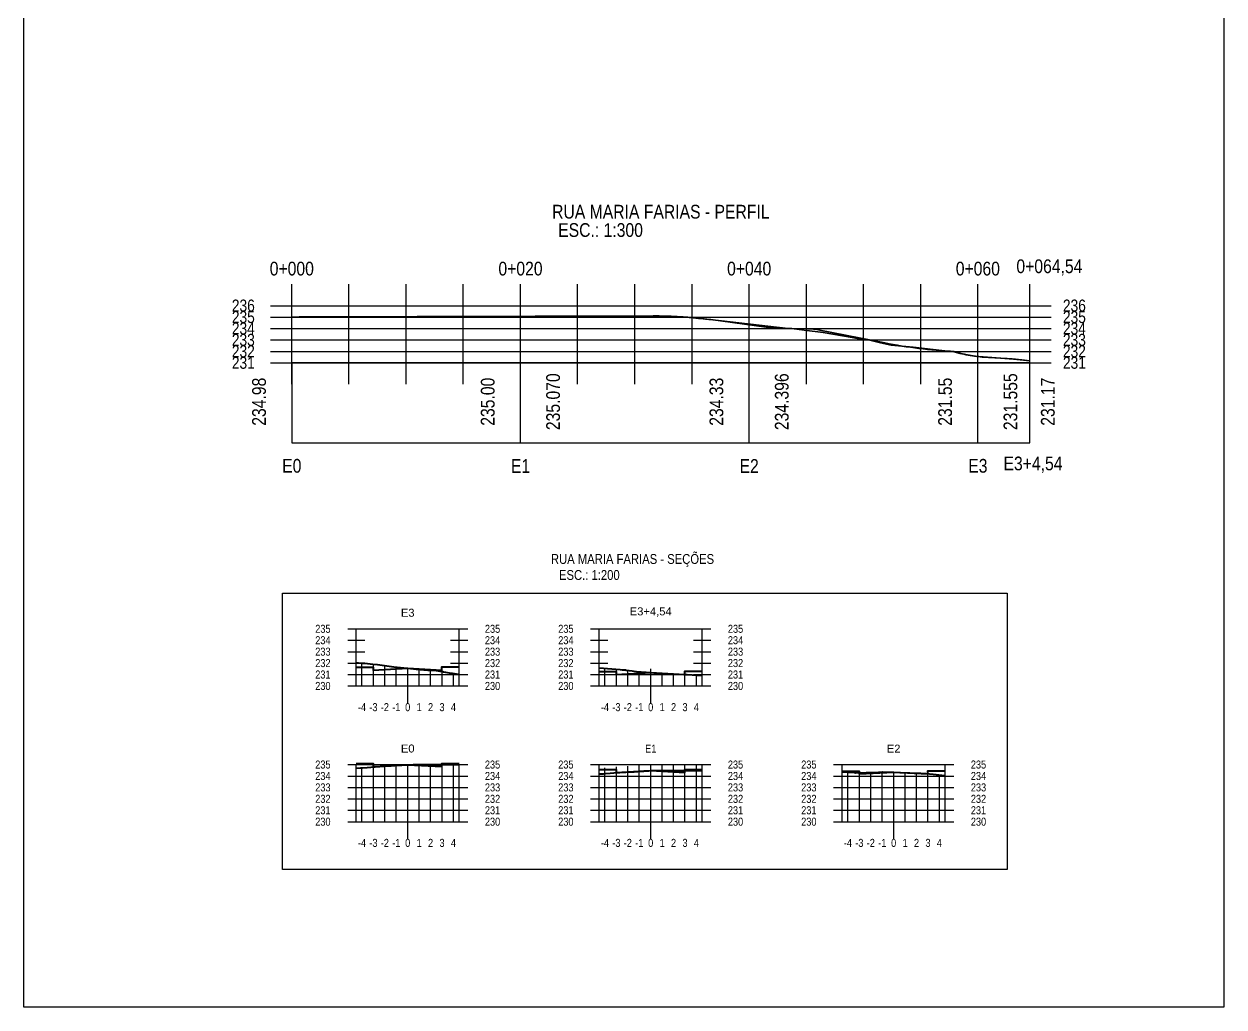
# Model space of a CAD drawing. Header units: feet. Extents: x 203667 to 205527, y 9204857 to 9205156.
# Drawn here: x 204978.1 to 205083, y 9204923.2 to 9205009.2 of the extents above; entities that cross this region are included whole.
import ezdxf

# ---------------------------------------------------------------- set-up
doc = ezdxf.new("R2010")
doc.units = ezdxf.units.FT
doc.header["$LTSCALE"] = 0.3
doc.header["$MEASUREMENT"] = 0
for name, color, linetype, lineweight in [('C-ROAD-PROF', 1, 'Continuous', 35), ('Cotas Acessibilidade', 5, 'Continuous', 25), ('Cotas Calçadas', 7, 'Continuous', 25)]:
    doc.layers.add(name, color=color, linetype=linetype, lineweight=lineweight)
for name, color, linetype in [('C-ROAD-PROF-GRID-MAJR', 8, 'Continuous'), ('C-ROAD-PROF-GRID-MINR', 8, 'Continuous'), ('C-ROAD-PROF-TEXT', 7, 'Continuous'), ('C-ROAD-PROF-TICK', 7, 'Continuous'), ('C-ROAD-PROF-TITL', 7, 'Continuous'), ('C-ROAD-PROF-TTLB', 5, 'Continuous'), ('C-ROAD-SCTN-GRID', 7, 'Continuous'), ('C-ROAD-SCTN-TEXT', 7, 'Continuous'), ('C-ROAD-SCTN-TICK', 7, 'Continuous'), ('C-ROAD-SCTN-TITL', 92, 'Continuous'), ('C1-HM-CURVA_MESTRA', 5, 'Continuous')]:
    doc.layers.add(name, color=color, linetype=linetype)
doc.styles.add('TARCISIO', font='swissci.ttf')

msp = doc.modelspace()

# ---------------------------------------------------------------- linework, layer by layer
at = {"layer": 'C-ROAD-PROF', "color": 5, "linetype": 'Continuous', "lineweight": 35, "flags": 128}
msp.add_lwpolyline([(205001.513, 9204983.504), (205001.514, 9204983.504), (205001.675, 9204983.518), (205001.837, 9204983.528), (205001.998, 9204983.534), (205002.159, 9204983.537), (205033.119, 9204983.633), (205033.644, 9204983.631), (205034.169, 9204983.621), (205034.694, 9204983.603), (205035.219, 9204983.578), (205035.745, 9204983.545), (205036.27, 9204983.504), (205036.795, 9204983.456), (205037.32, 9204983.4), (205044.924, 9204982.535), (205044.985, 9204982.529), (205045.046, 9204982.527), (205046.596, 9204982.508), (205046.735, 9204982.505), (205046.874, 9204982.498), (205047.013, 9204982.489), (205047.151, 9204982.476), (205047.29, 9204982.459), (205047.429, 9204982.44), (205047.567, 9204982.417), (205047.706, 9204982.391), (205053.369, 9204981.267), (205053.744, 9204981.195), (205054.118, 9204981.126), (205054.493, 9204981.06), (205054.867, 9204980.998), (205055.242, 9204980.939), (205055.616, 9204980.884), (205055.991, 9204980.832), (205056.365, 9204980.784), (205056.74, 9204980.739), (205057.114, 9204980.698), (205057.489, 9204980.66), (205057.863, 9204980.625), (205058.238, 9204980.594), (205058.612, 9204980.567), (205058.987, 9204980.543), (205059.361, 9204980.522), (205059.379, 9204980.521), (205059.407, 9204980.517), (205060.128, 9204980.324), (205060.311, 9204980.278), (205060.495, 9204980.235), (205060.678, 9204980.197), (205060.862, 9204980.164), (205061.045, 9204980.135), (205061.229, 9204980.111), (205061.413, 9204980.091), (205061.596, 9204980.076), (205064.241, 9204979.886), (205064.519, 9204979.864), (205064.797, 9204979.839), (205065.075, 9204979.811), (205065.353, 9204979.778), (205066.061, 9204979.692)], dxfattribs=at)
at = {"layer": 'C-ROAD-PROF', "color": 1, "linetype": 'Continuous', "lineweight": 35, "flags": 128}
msp.add_lwpolyline([(205001.513, 9204983.505), (205001.551, 9204983.508), (205001.702, 9204983.52), (205001.82, 9204983.527), (205001.869, 9204983.527), (205002.282, 9204983.527), (205002.719, 9204983.527), (205002.931, 9204983.527), (205003.101, 9204983.527), (205003.415, 9204983.527), (205004.235, 9204983.527), (205004.421, 9204983.527), (205004.434, 9204983.527), (205006.752, 9204983.527), (205008.346, 9204983.527), (205010.168, 9204983.527), (205014.662, 9204983.527), (205017.818, 9204983.527), (205017.986, 9204983.527), (205020.069, 9204983.527), (205021.235, 9204983.527), (205025.138, 9204983.527), (205025.417, 9204983.527), (205025.719, 9204983.527), (205032.664, 9204983.527), (205034.492, 9204983.527), (205034.871, 9204983.527), (205034.887, 9204983.527), (205035.076, 9204983.527), (205035.092, 9204983.527), (205035.351, 9204983.527), (205035.379, 9204983.527), (205035.392, 9204983.527), (205035.487, 9204983.527), (205035.724, 9204983.527), (205035.865, 9204983.527), (205035.874, 9204983.527), (205035.882, 9204983.527), (205035.967, 9204983.526), (205036.145, 9204983.527), (205036.151, 9204983.527), (205037.086, 9204983.418), (205037.356, 9204983.394), (205037.484, 9204983.381), (205037.575, 9204983.369), (205037.694, 9204983.356), (205037.999, 9204983.321), (205038.153, 9204983.303), (205043.847, 9204982.541), (205043.939, 9204982.54), (205044.061, 9204982.538), (205044.368, 9204982.537), (205044.768, 9204982.53), (205044.89, 9204982.53), (205044.906, 9204982.529), (205044.912, 9204982.529), (205044.984, 9204982.527), (205044.998, 9204982.527), (205045.14, 9204982.526), (205045.161, 9204982.526), (205045.172, 9204982.526), (205045.191, 9204982.526), (205045.245, 9204982.525), (205046.325, 9204982.39), (205047.975, 9204982.192), (205050.529, 9204981.733), (205051.58, 9204981.53), (205051.722, 9204981.528), (205051.73, 9204981.528), (205051.831, 9204981.527), (205051.876, 9204981.526), (205051.888, 9204981.525), (205052.065, 9204981.517), (205053.007, 9204981.28), (205053.938, 9204981.069), (205055.85, 9204980.887), (205058.844, 9204980.539), (205059.095, 9204980.536), (205059.172, 9204980.532), (205059.185, 9204980.531), (205059.231, 9204980.53), (205059.279, 9204980.527), (205059.337, 9204980.521), (205059.438, 9204980.491), (205059.956, 9204980.352), (205061.111, 9204980.128), (205061.528, 9204980.071), (205061.877, 9204980.03), (205064.087, 9204979.897), (205066.061, 9204979.695)], dxfattribs=at)
at = {"layer": 'C-ROAD-PROF', "color": 5, "linetype": 'Continuous', "lineweight": 40, "ltscale": 2}
for points in [[(205007.141, 9204952.915), (205008.641, 9204952.915), (205008.641, 9204952.655), (205011.65, 9204952.804), (205014.641, 9204952.655), (205014.641, 9204952.92), (205016.141, 9204952.92)], [(205028.391, 9204952.536), (205029.891, 9204952.536), (205029.891, 9204952.277), (205032.9, 9204952.426), (205035.891, 9204952.276), (205035.891, 9204952.542), (205037.391, 9204952.542)], [(205007.141, 9204944.471), (205008.641, 9204944.471), (205008.641, 9204944.211), (205011.65, 9204944.36), (205014.641, 9204944.211), (205014.641, 9204944.476), (205016.141, 9204944.476)], [(205028.391, 9204943.962), (205029.891, 9204943.962), (205029.891, 9204943.703), (205032.9, 9204943.852), (205035.891, 9204943.703), (205035.891, 9204943.968), (205037.391, 9204943.968)], [(205049.641, 9204943.82), (205051.141, 9204943.82), (205051.141, 9204943.56), (205054.15, 9204943.71), (205057.141, 9204943.56), (205057.141, 9204943.825), (205058.641, 9204943.825)]]:
    msp.add_lwpolyline(points, dxfattribs=at)
at = {"layer": 'C-ROAD-PROF-GRID-MAJR', "color": 8, "linetype": 'Continuous', "lineweight": -3}
for p, q in [((205001.513, 9204984.527), (205066.061, 9204984.527)), ((205001.513, 9204979.527), (205001.513, 9204984.527)), ((205021.513, 9204979.527), (205021.513, 9204984.527)), ((205041.513, 9204979.527), (205041.513, 9204984.527)), ((205061.513, 9204979.527), (205061.513, 9204984.527)), ((205066.061, 9204979.527), (205066.061, 9204984.527)), ((205001.513, 9204983.527), (205066.061, 9204983.527)), ((205001.513, 9204982.527), (205066.061, 9204982.527)), ((205001.513, 9204981.527), (205066.061, 9204981.527)), ((205001.513, 9204980.527), (205066.061, 9204980.527)), ((205001.513, 9204979.527), (205066.061, 9204979.527))]:
    msp.add_line(p, q, dxfattribs=at)
at = {"layer": 'C-ROAD-PROF-GRID-MINR', "color": 8, "linetype": 'Continuous', "lineweight": -3}
for p, q in [((205006.513, 9204979.527), (205006.513, 9204984.527)), ((205011.513, 9204979.527), (205011.513, 9204984.527)), ((205016.513, 9204979.527), (205016.513, 9204984.527)), ((205026.513, 9204979.527), (205026.513, 9204984.527)), ((205031.513, 9204979.527), (205031.513, 9204984.527)), ((205036.513, 9204979.527), (205036.513, 9204984.527)), ((205046.513, 9204979.527), (205046.513, 9204984.527)), ((205051.513, 9204979.527), (205051.513, 9204984.527)), ((205056.513, 9204979.527), (205056.513, 9204984.527))]:
    msp.add_line(p, q, dxfattribs=at)
at = {"layer": 'C-ROAD-PROF-TEXT', "color": 7, "linetype": 'Continuous', "lineweight": -3}
for p, q in [((205001.513, 9204982.652), (205001.513, 9204986.402)), ((205006.513, 9204982.652), (205006.513, 9204986.402)), ((205011.513, 9204982.652), (205011.513, 9204986.402)), ((205016.513, 9204982.652), (205016.513, 9204986.402)), ((205021.513, 9204982.652), (205021.513, 9204986.402)), ((205026.513, 9204982.652), (205026.513, 9204986.402)), ((205031.513, 9204982.652), (205031.513, 9204986.402)), ((205036.513, 9204982.652), (205036.513, 9204986.402)), ((205041.513, 9204982.652), (205041.513, 9204986.402)), ((205046.513, 9204982.652), (205046.513, 9204986.402)), ((205051.513, 9204982.652), (205051.513, 9204986.402)), ((205056.513, 9204982.652), (205056.513, 9204986.402)), ((205061.513, 9204982.652), (205061.513, 9204986.402)), ((205066.061, 9204982.652), (205066.061, 9204986.402)), ((204999.638, 9204984.527), (205003.388, 9204984.527)), ((205064.186, 9204984.527), (205067.936, 9204984.527)), ((204999.638, 9204983.527), (205003.388, 9204983.527)), ((205064.186, 9204983.527), (205067.936, 9204983.527)), ((204999.638, 9204982.527), (205003.388, 9204982.527)), ((205064.186, 9204982.527), (205067.936, 9204982.527)), ((204999.638, 9204981.527), (205003.388, 9204981.527)), ((205001.513, 9204977.652), (205001.513, 9204981.402)), ((205006.513, 9204977.652), (205006.513, 9204981.402)), ((205011.513, 9204977.652), (205011.513, 9204981.402)), ((205016.513, 9204977.652), (205016.513, 9204981.402)), ((205021.513, 9204977.652), (205021.513, 9204981.402)), ((205026.513, 9204977.652), (205026.513, 9204981.402)), ((205031.513, 9204977.652), (205031.513, 9204981.402)), ((205036.513, 9204977.652), (205036.513, 9204981.402)), ((205041.513, 9204977.652), (205041.513, 9204981.402)), ((205046.513, 9204977.652), (205046.513, 9204981.402)), ((205051.513, 9204977.652), (205051.513, 9204981.402)), ((205056.513, 9204977.652), (205056.513, 9204981.402)), ((205061.513, 9204977.652), (205061.513, 9204981.402)), ((205064.186, 9204981.527), (205067.936, 9204981.527)), ((205066.061, 9204977.652), (205066.061, 9204981.402)), ((204999.638, 9204980.527), (205003.388, 9204980.527)), ((205064.186, 9204980.527), (205067.936, 9204980.527)), ((204999.638, 9204979.527), (205003.388, 9204979.527)), ((205064.186, 9204979.527), (205067.936, 9204979.527))]:
    msp.add_line(p, q, dxfattribs=at)
at = {"layer": 'C-ROAD-PROF-TICK', "color": 7, "linetype": 'Continuous', "lineweight": -3}
for p, q in [((205021.513, 9204972.527), (205021.513, 9204979.527)), ((205041.513, 9204972.527), (205041.513, 9204979.527)), ((205061.513, 9204972.527), (205061.513, 9204979.527))]:
    msp.add_line(p, q, dxfattribs=at)
at = {"layer": 'C-ROAD-PROF-TTLB', "color": 5, "linetype": 'Continuous', "lineweight": -3}
for p, q in [((205001.513, 9204979.527), (205001.513, 9204984.527)), ((205001.513, 9204984.527), (205066.061, 9204984.527)), ((205066.061, 9204979.527), (205066.061, 9204984.527)), ((205001.513, 9204979.527), (205066.061, 9204979.527)), ((205007.15, 9204951.258), (205007.15, 9204956.258)), ((205007.15, 9204956.258), (205016.15, 9204956.258)), ((205016.15, 9204951.258), (205016.15, 9204956.258)), ((205028.4, 9204951.258), (205028.4, 9204956.258)), ((205028.4, 9204956.258), (205037.4, 9204956.258)), ((205037.4, 9204951.258), (205037.4, 9204956.258)), ((205007.15, 9204951.258), (205016.15, 9204951.258)), ((205028.4, 9204951.258), (205037.4, 9204951.258)), ((205007.15, 9204939.383), (205007.15, 9204944.383)), ((205007.15, 9204944.383), (205016.15, 9204944.383)), ((205016.15, 9204939.383), (205016.15, 9204944.383)), ((205028.4, 9204939.383), (205028.4, 9204944.383)), ((205028.4, 9204944.383), (205037.4, 9204944.383)), ((205037.4, 9204939.383), (205037.4, 9204944.383)), ((205049.65, 9204939.383), (205049.65, 9204944.383)), ((205049.65, 9204944.383), (205058.65, 9204944.383)), ((205058.65, 9204939.383), (205058.65, 9204944.383)), ((205007.15, 9204939.383), (205016.15, 9204939.383)), ((205028.4, 9204939.383), (205037.4, 9204939.383)), ((205049.65, 9204939.383), (205058.65, 9204939.383))]:
    msp.add_line(p, q, dxfattribs=at)
msp.add_3dface([(205001.513, 9204972.527), (205066.061, 9204972.527), (205066.061, 9204979.527), (205001.513, 9204979.527)], dxfattribs=at)
at = {"layer": 'C-ROAD-SCTN-GRID', "color": 251, "linetype": 'Continuous', "lineweight": -3}
for p, q in [((205007.15, 9204953.258), (205007.591, 9204953.258)), ((205007.65, 9204951.258), (205007.65, 9204953.256)), ((205008.65, 9204951.258), (205008.65, 9204953.166)), ((205009.65, 9204951.258), (205009.65, 9204953.048)), ((205010.65, 9204951.258), (205010.65, 9204952.919)), ((205007.15, 9204952.258), (205016.15, 9204952.258)), ((205011.65, 9204951.258), (205011.65, 9204952.804)), ((205012.65, 9204951.258), (205012.65, 9204952.704)), ((205013.65, 9204951.258), (205013.65, 9204952.642)), ((205014.65, 9204951.258), (205014.65, 9204952.522)), ((205015.65, 9204951.258), (205015.65, 9204952.358)), ((205028.4, 9204952.258), (205036.076, 9204952.258)), ((205028.9, 9204951.258), (205028.9, 9204952.808)), ((205029.9, 9204951.258), (205029.9, 9204952.723)), ((205030.9, 9204951.258), (205030.9, 9204952.632)), ((205031.9, 9204951.258), (205031.9, 9204952.517)), ((205032.9, 9204951.258), (205032.9, 9204952.426)), ((205033.9, 9204951.258), (205033.9, 9204952.334)), ((205034.9, 9204951.258), (205034.9, 9204952.298)), ((205035.9, 9204951.258), (205035.9, 9204952.261)), ((205036.9, 9204951.258), (205036.9, 9204952.211)), ((205007.15, 9204951.258), (205016.15, 9204951.258)), ((205028.4, 9204951.258), (205037.4, 9204951.258)), ((205007.65, 9204939.383), (205007.65, 9204944.106)), ((205008.65, 9204939.383), (205008.65, 9204944.176)), ((205009.65, 9204939.383), (205009.65, 9204944.239)), ((205010.65, 9204939.383), (205010.65, 9204944.303)), ((205011.65, 9204939.383), (205011.65, 9204944.361)), ((205012.65, 9204939.383), (205012.65, 9204944.383)), ((205013.173, 9204944.383), (205016.15, 9204944.383)), ((205013.65, 9204939.383), (205013.65, 9204944.383)), ((205014.65, 9204939.383), (205014.65, 9204944.383)), ((205015.65, 9204939.383), (205015.65, 9204944.383)), ((205028.9, 9204939.383), (205028.9, 9204944.106)), ((205029.9, 9204939.383), (205029.9, 9204944.176)), ((205030.9, 9204939.383), (205030.9, 9204944.239)), ((205031.9, 9204939.383), (205031.9, 9204944.303)), ((205032.9, 9204939.383), (205032.9, 9204944.361)), ((205033.9, 9204939.383), (205033.9, 9204944.383)), ((205034.423, 9204944.383), (205037.4, 9204944.383)), ((205034.9, 9204939.383), (205034.9, 9204944.383)), ((205035.9, 9204939.383), (205035.9, 9204944.383)), ((205036.9, 9204939.383), (205036.9, 9204944.383)), ((205050.15, 9204939.383), (205050.15, 9204943.719)), ((205051.15, 9204939.383), (205051.15, 9204943.68)), ((205052.15, 9204939.383), (205052.15, 9204943.704)), ((205053.15, 9204939.383), (205053.15, 9204943.734)), ((205054.15, 9204939.383), (205054.15, 9204943.71)), ((205055.15, 9204939.383), (205055.15, 9204943.676)), ((205056.15, 9204939.383), (205056.15, 9204943.633)), ((205057.15, 9204939.383), (205057.15, 9204943.577)), ((205058.15, 9204939.383), (205058.15, 9204943.469)), ((205007.15, 9204943.383), (205016.15, 9204943.383)), ((205028.4, 9204943.383), (205037.4, 9204943.383)), ((205049.65, 9204943.383), (205058.65, 9204943.383)), ((205007.15, 9204942.383), (205016.15, 9204942.383)), ((205007.15, 9204941.383), (205016.15, 9204941.383)), ((205028.4, 9204942.383), (205037.4, 9204942.383)), ((205028.4, 9204941.383), (205037.4, 9204941.383)), ((205049.65, 9204942.383), (205058.65, 9204942.383)), ((205049.65, 9204941.383), (205058.65, 9204941.383)), ((205007.15, 9204940.383), (205016.15, 9204940.383)), ((205028.4, 9204940.383), (205037.4, 9204940.383)), ((205049.65, 9204940.383), (205058.65, 9204940.383)), ((205007.15, 9204939.383), (205016.15, 9204939.383)), ((205028.4, 9204939.383), (205037.4, 9204939.383)), ((205049.65, 9204939.383), (205058.65, 9204939.383))]:
    msp.add_line(p, q, dxfattribs=at)
at = {"layer": 'C-ROAD-SCTN-TICK', "color": 7, "linetype": 'Continuous', "lineweight": -3}
for p, q in [((205006.4, 9204956.258), (205007.9, 9204956.258)), ((205015.4, 9204956.258), (205016.9, 9204956.258)), ((205027.65, 9204956.258), (205029.15, 9204956.258)), ((205036.65, 9204956.258), (205038.15, 9204956.258)), ((205006.4, 9204955.258), (205007.9, 9204955.258)), ((205015.4, 9204955.258), (205016.9, 9204955.258)), ((205027.65, 9204955.258), (205029.15, 9204955.258)), ((205036.65, 9204955.258), (205038.15, 9204955.258)), ((205006.4, 9204954.258), (205007.9, 9204954.258)), ((205015.4, 9204954.258), (205016.9, 9204954.258)), ((205027.65, 9204954.258), (205029.15, 9204954.258)), ((205036.65, 9204954.258), (205038.15, 9204954.258)), ((205006.4, 9204953.258), (205007.9, 9204953.258)), ((205015.4, 9204953.258), (205016.9, 9204953.258)), ((205027.65, 9204953.258), (205029.15, 9204953.258)), ((205036.65, 9204953.258), (205038.15, 9204953.258)), ((205006.4, 9204952.258), (205007.9, 9204952.258)), ((205011.65, 9204949.758), (205011.65, 9204952.758)), ((205015.4, 9204952.258), (205016.9, 9204952.258)), ((205027.65, 9204952.258), (205029.15, 9204952.258)), ((205032.9, 9204949.758), (205032.9, 9204952.758)), ((205036.65, 9204952.258), (205038.15, 9204952.258)), ((205006.4, 9204951.258), (205007.9, 9204951.258)), ((205015.4, 9204951.258), (205016.9, 9204951.258)), ((205027.65, 9204951.258), (205029.15, 9204951.258)), ((205036.65, 9204951.258), (205038.15, 9204951.258)), ((205006.4, 9204944.383), (205007.9, 9204944.383)), ((205015.4, 9204944.383), (205016.9, 9204944.383)), ((205027.65, 9204944.383), (205029.15, 9204944.383)), ((205036.65, 9204944.383), (205038.15, 9204944.383)), ((205048.9, 9204944.383), (205050.4, 9204944.383)), ((205057.9, 9204944.383), (205059.4, 9204944.383)), ((205006.4, 9204943.383), (205007.9, 9204943.383)), ((205015.4, 9204943.383), (205016.9, 9204943.383)), ((205027.65, 9204943.383), (205029.15, 9204943.383)), ((205036.65, 9204943.383), (205038.15, 9204943.383)), ((205048.9, 9204943.383), (205050.4, 9204943.383)), ((205057.9, 9204943.383), (205059.4, 9204943.383)), ((205006.4, 9204942.383), (205007.9, 9204942.383)), ((205006.4, 9204941.383), (205007.9, 9204941.383)), ((205015.4, 9204942.383), (205016.9, 9204942.383)), ((205015.4, 9204941.383), (205016.9, 9204941.383)), ((205027.65, 9204942.383), (205029.15, 9204942.383)), ((205027.65, 9204941.383), (205029.15, 9204941.383)), ((205036.65, 9204942.383), (205038.15, 9204942.383)), ((205036.65, 9204941.383), (205038.15, 9204941.383)), ((205048.9, 9204942.383), (205050.4, 9204942.383)), ((205048.9, 9204941.383), (205050.4, 9204941.383)), ((205057.9, 9204942.383), (205059.4, 9204942.383)), ((205057.9, 9204941.383), (205059.4, 9204941.383)), ((205006.4, 9204940.383), (205007.9, 9204940.383)), ((205011.65, 9204937.883), (205011.65, 9204940.883)), ((205015.4, 9204940.383), (205016.9, 9204940.383)), ((205027.65, 9204940.383), (205029.15, 9204940.383)), ((205032.9, 9204937.883), (205032.9, 9204940.883)), ((205036.65, 9204940.383), (205038.15, 9204940.383)), ((205048.9, 9204940.383), (205050.4, 9204940.383)), ((205054.15, 9204937.883), (205054.15, 9204940.883)), ((205057.9, 9204940.383), (205059.4, 9204940.383)), ((205006.4, 9204939.383), (205007.9, 9204939.383)), ((205015.4, 9204939.383), (205016.9, 9204939.383)), ((205027.65, 9204939.383), (205029.15, 9204939.383)), ((205036.65, 9204939.383), (205038.15, 9204939.383)), ((205048.9, 9204939.383), (205050.4, 9204939.383)), ((205057.9, 9204939.383), (205059.4, 9204939.383))]:
    msp.add_line(p, q, dxfattribs=at)
at = {"layer": 'C1-HM-CURVA_MESTRA', "color": 1, "linetype": 'Continuous', "lineweight": 40}
for points in [[(205007.15, 9204953.312), (205007.565, 9204953.262), (205007.591, 9204953.258), (205007.596, 9204953.258), (205007.811, 9204953.249), (205007.896, 9204953.249), (205008.606, 9204953.17), (205009.007, 9204953.134), (205010.45, 9204952.942), (205011.613, 9204952.809), (205011.65, 9204952.804), (205012.403, 9204952.723), (205013.418, 9204952.645), (205013.653, 9204952.642), (205013.887, 9204952.646), (205013.972, 9204952.645), (205014.631, 9204952.524), (205014.707, 9204952.514), (205014.792, 9204952.501), (205015.438, 9204952.391), (205015.566, 9204952.369), (205015.576, 9204952.367), (205016.082, 9204952.301), (205016.15, 9204952.285)], [(205028.4, 9204952.85), (205030.239, 9204952.694), (205030.419, 9204952.684), (205030.686, 9204952.659), (205030.746, 9204952.652), (205031.273, 9204952.582), (205031.651, 9204952.54), (205032.9, 9204952.426), (205033.928, 9204952.332), (205035.785, 9204952.267), (205035.93, 9204952.26), (205035.931, 9204952.26), (205035.932, 9204952.26), (205035.943, 9204952.26), (205035.955, 9204952.26), (205035.987, 9204952.26), (205036.076, 9204952.258), (205037.4, 9204952.183)], [(205007.15, 9204944.072), (205007.519, 9204944.097), (205007.696, 9204944.109), (205008.105, 9204944.139), (205008.435, 9204944.162), (205010.01, 9204944.261), (205010.216, 9204944.27), (205010.536, 9204944.295), (205011.026, 9204944.329), (205011.085, 9204944.331), (205011.138, 9204944.334), (205011.478, 9204944.355), (205011.64, 9204944.36), (205011.65, 9204944.361), (205012.136, 9204944.382), (205012.199, 9204944.383), (205012.217, 9204944.383), (205012.274, 9204944.383), (205012.701, 9204944.383), (205012.789, 9204944.383), (205012.956, 9204944.383), (205013.069, 9204944.383), (205013.173, 9204944.383), (205013.245, 9204944.383), (205013.247, 9204944.383), (205016.15, 9204944.383)], [(205028.4, 9204943.563), (205028.769, 9204943.588), (205028.946, 9204943.601), (205029.355, 9204943.63), (205029.685, 9204943.654), (205031.26, 9204943.753), (205031.466, 9204943.762), (205031.786, 9204943.787), (205032.276, 9204943.82), (205032.335, 9204943.823), (205032.388, 9204943.825), (205032.728, 9204943.846), (205032.89, 9204943.852), (205032.9, 9204943.852), (205033.386, 9204943.874), (205033.449, 9204943.874), (205033.467, 9204943.874), (205033.524, 9204943.874), (205033.951, 9204943.874), (205034.039, 9204943.875), (205034.206, 9204943.874), (205034.319, 9204943.874), (205034.423, 9204943.875), (205034.495, 9204943.875), (205034.497, 9204943.875), (205037.4, 9204943.875)], [(205049.65, 9204943.752), (205050.697, 9204943.683), (205050.809, 9204943.672), (205050.845, 9204943.673), (205051.757, 9204943.693), (205052.825, 9204943.723), (205052.857, 9204943.727), (205052.873, 9204943.728), (205052.993, 9204943.728), (205053.008, 9204943.729), (205053.048, 9204943.731), (205053.187, 9204943.735), (205054.15, 9204943.71), (205054.697, 9204943.695), (205056.478, 9204943.619), (205056.528, 9204943.62), (205056.759, 9204943.596), (205056.838, 9204943.597), (205056.949, 9204943.597), (205057.598, 9204943.533), (205058.374, 9204943.444), (205058.403, 9204943.443), (205058.569, 9204943.425), (205058.582, 9204943.424), (205058.65, 9204943.415)]]:
    msp.add_lwpolyline(points, dxfattribs=at)
at = {"layer": 'Cotas Acessibilidade'}
msp.add_lwpolyline([(205000.686, 9204959.385), (205064.068, 9204959.385), (205064.068, 9204935.203), (205000.686, 9204935.203)], close=True, dxfattribs=at)
at = {"layer": 'Cotas Calçadas'}
msp.add_lwpolyline([(204978.091, 9205095.156), (205083.04, 9205095.156), (205083.04, 9204923.178), (204978.091, 9204923.178)], close=True, dxfattribs=at)

# ---------------------------------------------------------------- texts
at = {"layer": 'C-ROAD-PROF-TEXT', "color": 7, "linetype": 'Continuous', "lineweight": -3, "char_height": 1.2, "attachment_point": 8, "line_spacing_factor": 1.2, "style": 'TARCISIO'}
for s, insert in [('0+064,54', (205067.77, 9204987.152)), ('0+000', (205001.513, 9204987.152)), ('0+020', (205021.513, 9204987.152)), ('0+040', (205041.513, 9204987.152)), ('0+060', (205061.513, 9204987.152)), ('E0', (205001.513, 9204969.902)), ('E1', (205021.513, 9204969.902)), ('E2', (205041.513, 9204969.902)), ('E3', (205061.513, 9204969.902)), ('E3+4,54', (205066.336, 9204969.902))]:
    msp.add_mtext(s, dxfattribs=dict(at, insert=insert))
at = {"layer": 'C-ROAD-PROF-TEXT', "color": 7, "linetype": 'Continuous', "lineweight": -3, "char_height": 1.05, "style": 'TARCISIO'}
for s, insert, attachment_point in [('236', (204998.275, 9204984.527), 6), ('236', (205068.952, 9204984.527), 4), ('235', (204998.275, 9204983.527), 6), ('235', (205068.952, 9204983.527), 4), ('234', (204998.275, 9204982.527), 6), ('234', (205068.952, 9204982.527), 4), ('233', (204998.275, 9204981.527), 6), ('233', (205068.952, 9204981.527), 4), ('232', (204998.275, 9204980.527), 6), ('232', (205068.952, 9204980.527), 4), ('231', (204998.275, 9204979.527), 6), ('231', (205068.952, 9204979.527), 4)]:
    msp.add_mtext(s, dxfattribs=dict(at, insert=insert, attachment_point=attachment_point))
at = {"layer": 'C-ROAD-PROF-TEXT', "color": 1, "linetype": 'Continuous', "lineweight": -3, "char_height": 1.2, "attachment_point": 8, "rotation": 90, "style": 'TARCISIO'}
for s, insert in [('234.98', (204999.263, 9204976.124)), ('235.00', (205019.263, 9204976.124)), ('234.33', (205039.263, 9204976.124)), ('231.55', (205059.263, 9204976.124)), ('231.17', (205068.248, 9204976.124))]:
    msp.add_mtext(s, dxfattribs=dict(at, insert=insert))
at = {"layer": 'C-ROAD-PROF-TEXT', "color": 5, "linetype": 'Continuous', "lineweight": -3, "char_height": 1.2, "attachment_point": 2, "rotation": 90, "style": 'TARCISIO'}
for s, insert in [('235.070', (205023.763, 9204976.124)), ('234.396', (205043.763, 9204976.124)), ('231.555', (205063.763, 9204976.124))]:
    msp.add_mtext(s, dxfattribs=dict(at, insert=insert))
at = {"layer": 'C-ROAD-PROF-TITL', "color": 7, "linetype": 'Continuous', "lineweight": -3, "attachment_point": 8, "line_spacing_factor": 1.2, "style": 'TARCISIO'}
for s, insert, char_height in [('RUA MARIA FARIAS - PERFIL', (205033.787, 9204992.131), 1.2), ('ESC.: 1:300', (205028.514, 9204990.527), 1.2), ('RUA MARIA FARIAS - SEÇÕES', (205031.31, 9204961.675), 0.85913), ('ESC.: 1:200', (205027.535, 9204960.527), 0.85913)]:
    msp.add_mtext(s, dxfattribs=dict(at, insert=insert, char_height=char_height))
at = {"layer": 'C-ROAD-SCTN-TEXT', "color": 7, "linetype": 'Continuous', "lineweight": -3, "char_height": 0.7, "style": 'TARCISIO'}
for s, insert, attachment_point in [('235', (205004.9, 9204956.258), 6), ('235', (205018.4, 9204956.258), 4), ('235', (205026.15, 9204956.258), 6), ('235', (205039.65, 9204956.258), 4), ('234', (205004.9, 9204955.258), 6), ('234', (205018.4, 9204955.258), 4), ('234', (205026.15, 9204955.258), 6), ('234', (205039.65, 9204955.258), 4), ('233', (205004.9, 9204954.258), 6), ('233', (205018.4, 9204954.258), 4), ('233', (205026.15, 9204954.258), 6), ('233', (205039.65, 9204954.258), 4), ('232', (205004.9, 9204953.258), 6), ('232', (205018.4, 9204953.258), 4), ('232', (205026.15, 9204953.258), 6), ('232', (205039.65, 9204953.258), 4), ('231', (205004.9, 9204952.258), 6), ('231', (205018.4, 9204952.258), 4), ('231', (205026.15, 9204952.258), 6), ('231', (205039.65, 9204952.258), 4), ('230', (205004.9, 9204951.258), 6), ('230', (205018.4, 9204951.258), 4), ('230', (205026.15, 9204951.258), 6), ('230', (205039.65, 9204951.258), 4), ('-4', (205007.65, 9204949.758), 2), ('-3', (205008.65, 9204949.758), 2), ('-2', (205009.65, 9204949.758), 2), ('-1', (205010.65, 9204949.758), 2), ('0', (205011.65, 9204949.758), 2), ('0', (205011.65, 9204949.758), 2), ('1', (205012.65, 9204949.758), 2), ('2', (205013.65, 9204949.758), 2), ('3', (205014.65, 9204949.758), 2), ('4', (205015.65, 9204949.758), 2), ('-4', (205028.9, 9204949.758), 2), ('-3', (205029.9, 9204949.758), 2), ('-2', (205030.9, 9204949.758), 2), ('-1', (205031.9, 9204949.758), 2), ('0', (205032.9, 9204949.758), 2), ('0', (205032.9, 9204949.758), 2), ('1', (205033.9, 9204949.758), 2), ('2', (205034.9, 9204949.758), 2), ('3', (205035.9, 9204949.758), 2), ('4', (205036.9, 9204949.758), 2), ('235', (205004.9, 9204944.383), 6), ('235', (205018.4, 9204944.383), 4), ('235', (205026.15, 9204944.383), 6), ('235', (205039.65, 9204944.383), 4), ('235', (205047.4, 9204944.383), 6), ('235', (205060.9, 9204944.383), 4), ('234', (205004.9, 9204943.383), 6), ('234', (205018.4, 9204943.383), 4), ('234', (205026.15, 9204943.383), 6), ('234', (205039.65, 9204943.383), 4), ('234', (205047.4, 9204943.383), 6), ('234', (205060.9, 9204943.383), 4), ('233', (205004.9, 9204942.383), 6), ('233', (205018.4, 9204942.383), 4), ('233', (205026.15, 9204942.383), 6), ('233', (205039.65, 9204942.383), 4), ('233', (205047.4, 9204942.383), 6), ('233', (205060.9, 9204942.383), 4), ('232', (205004.9, 9204941.383), 6), ('232', (205018.4, 9204941.383), 4), ('232', (205026.15, 9204941.383), 6), ('232', (205039.65, 9204941.383), 4), ('232', (205047.4, 9204941.383), 6), ('232', (205060.9, 9204941.383), 4), ('231', (205004.9, 9204940.383), 6), ('231', (205018.4, 9204940.383), 4), ('231', (205026.15, 9204940.383), 6), ('231', (205039.65, 9204940.383), 4), ('231', (205047.4, 9204940.383), 6), ('231', (205060.9, 9204940.383), 4), ('230', (205004.9, 9204939.383), 6), ('230', (205018.4, 9204939.383), 4), ('230', (205026.15, 9204939.383), 6), ('230', (205039.65, 9204939.383), 4), ('230', (205047.4, 9204939.383), 6), ('230', (205060.9, 9204939.383), 4), ('-4', (205007.65, 9204937.883), 2), ('-3', (205008.65, 9204937.883), 2), ('-2', (205009.65, 9204937.883), 2), ('-1', (205010.65, 9204937.883), 2), ('0', (205011.65, 9204937.883), 2), ('0', (205011.65, 9204937.883), 2), ('1', (205012.65, 9204937.883), 2), ('2', (205013.65, 9204937.883), 2), ('3', (205014.65, 9204937.883), 2), ('4', (205015.65, 9204937.883), 2), ('-4', (205028.9, 9204937.883), 2), ('-3', (205029.9, 9204937.883), 2), ('-2', (205030.9, 9204937.883), 2), ('-1', (205031.9, 9204937.883), 2), ('0', (205032.9, 9204937.883), 2), ('0', (205032.9, 9204937.883), 2), ('1', (205033.9, 9204937.883), 2), ('2', (205034.9, 9204937.883), 2), ('3', (205035.9, 9204937.883), 2), ('4', (205036.9, 9204937.883), 2), ('-4', (205050.15, 9204937.883), 2), ('-3', (205051.15, 9204937.883), 2), ('-2', (205052.15, 9204937.883), 2), ('-1', (205053.15, 9204937.883), 2), ('0', (205054.15, 9204937.883), 2), ('0', (205054.15, 9204937.883), 2), ('1', (205055.15, 9204937.883), 2), ('2', (205056.15, 9204937.883), 2), ('3', (205057.15, 9204937.883), 2), ('4', (205058.15, 9204937.883), 2)]:
    msp.add_mtext(s, dxfattribs=dict(at, insert=insert, attachment_point=attachment_point))
at = {"layer": 'C-ROAD-SCTN-TITL', "color": 92, "linetype": 'Continuous', "lineweight": -3, "char_height": 0.7, "attachment_point": 8, "style": 'TARCISIO'}
for s, insert in [('{\\fArial|b0|i0|c0|p2;E3}', (205011.65, 9204957.305)), ('{\\fArial|b0|i0|c0|p34;E3+4,54}', (205032.9, 9204957.305)), ('{\\fArial|b0|i0|c0|p2;E0}', (205011.65, 9204945.43)), ('E1', (205032.9, 9204945.43)), ('{\\fArial|b0|i0|c0|p2;E2}', (205054.15, 9204945.43))]:
    msp.add_mtext(s, dxfattribs=dict(at, insert=insert))

doc.saveas('drawing.dxf')
